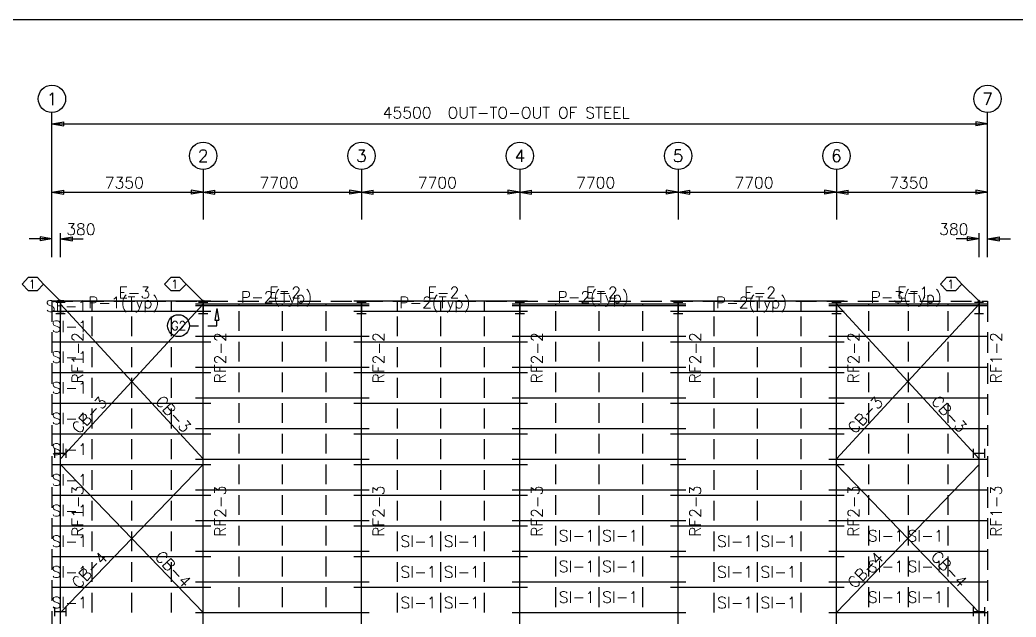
# Model space of a CAD drawing. Extents: x 0 to 133297, y 0 to 94260.
# Drawn here: x 36577 to 85021, y 65216 to 94260 of the extents above; entities that cross this region are included whole.
import ezdxf
from ezdxf.enums import TextEntityAlignment as Align

# ---------------------------------------------------------------- set-up
doc = ezdxf.new("R2010")
doc.units = 0
doc.linetypes.add('CONTIN', pattern=[0])
doc.linetypes.add('DASHED', pattern=[1507.5, 1007.7, -499.8])
doc.layers.get('0').update_dxf_attribs({"linetype": 'CONTIN'})
for name, color, linetype in [('1', 7, 'CONTIN'), ('10', 10, 'CONTIN'), ('11', 7, 'CONTIN'), ('12', 6, 'CONTIN'), ('13', 1, 'CONTIN'), ('15', 7, 'CONTIN'), ('2', 6, 'CONTIN'), ('22', 7, 'CONTIN'), ('3', 7, 'CONTIN'), ('4', 7, 'CONTIN'), ('5', 5, 'DASHED'), ('7', 7, 'CONTIN')]:
    doc.layers.add(name, color=color, linetype=linetype)
doc.styles.add('SIMPLEX', font='SIMPLEX')

# ---------------------------------------------------------------- blocks, each defined once
blk = doc.blocks.new('HEXAGON')
for p, q in [((7.6, 10.2), (0, 0)), ((0, 0), (7.6, -10.2)), ((17.8, 10.2), (7.6, 10.2)), ((25.4, 0), (17.8, 10.2)), ((17.8, -10.2), (25.4, 0)), ((7.6, -10.2), (17.8, -10.2))]:
    blk.add_line(p, q)
blk = doc.blocks.new('WCOL')
for p, q in [((-10.2, 0), (10.2, 0)), ((0, 0), (0, -25.4)), ((-10.2, -25.4), (10.2, -25.4))]:
    blk.add_line(p, q)
blk = doc.blocks.new('ARROWP')
for p, q in [((0, 0), (-576, 96)), ((-576, 96), (-576, -96)), ((0, 0), (-576, -96))]:
    blk.add_line(p, q)
blk = doc.blocks.new('CUTSEC')
at = {"layer": '7'}
for p, q in [((-665.05579, 0), (-221.68526, 0)), ((221.685257, 0), (665.055786, 0)), ((665.055786, 0), (665.055786, 266.022278))]:
    blk.add_line(p, q, dxfattribs=at)
at = {"layer": '7', "rotation": 90}
blk.add_blockref('ARROWP', (665.055786, 842.40387), dxfattribs=at)
blk = doc.blocks.new('ARROW')
for p, q in [((0, 0), (-576, 96)), ((-576, 96), (-576, -96)), ((0, 0), (-576, -96))]:
    blk.add_line(p, q)
blk = doc.blocks.new('ROFFRM')
at = {"layer": '1'}
for p, q in [((7725.00146, 61000.0078), (0, 61000.0078)), ((415.659851, 53325.4219), (7350, 60861.4453)), ((415.659851, 60861.4453), (7350, 53325.4219)), ((1934.99988, 61000.0078), (1934.99988, 60516.6406)), ((3865.00122, 61000.0078), (3865.00122, 60516.6406)), ((5794.99951, 61000.0078), (5794.99951, 60516.6406)), ((6974.99951, 60782.6563), (15424.998, 60782.6563)), ((15425.002, 60861.4453), (6975.00049, 60861.4453)), ((9087.49902, 60861.4453), (9087.49902, 60782.6563)), ((11200, 60861.4453), (11200, 60782.6563)), ((13312.5, 60861.4453), (13312.5, 60782.6563)), ((23125.002, 61000.0078), (14675.002, 61000.0078)), ((16787.5, 61000.0078), (16787.5, 60516.6406)), ((18900, 61000.0078), (18900, 60516.6406)), ((21012.498, 61000.0078), (21012.498, 60516.6406)), ((22374.998, 60782.6563), (30824.998, 60782.6563)), ((30825.002, 60861.4453), (22375.002, 60861.4453)), ((24487.498, 60861.4453), (24487.498, 60782.6563)), ((26599.998, 60861.4453), (26599.998, 60782.6563)), ((28712.5, 60861.4453), (28712.5, 60782.6563)), ((38525, 61000.0078), (30075.002, 61000.0078)), ((32187.498, 61000.0078), (32187.498, 60516.6406)), ((34300, 61000.0078), (34300, 60516.6406)), ((36412.5, 61000.0078), (36412.5, 60516.6406)), ((45500, 60861.4453), (37775, 60861.4453)), ((37775, 60782.6563), (45500, 60782.6563)), ((38150, 53325.4219), (45084.3438, 60861.4453)), ((38150, 60861.4453), (45084.3438, 53325.4219)), ((39705, 60861.4453), (39705, 60782.6563)), ((41635, 60861.4453), (41635, 60782.6563)), ((43565, 60861.4453), (43565, 60782.6563)), ((0, 60516.6406), (7725.00049, 60516.6406)), ((1934.99988, 60250.6172), (1934.99988, 59290.1133)), ((3865.00122, 60250.6172), (3865.00122, 59290.1133)), ((5794.99951, 60250.6172), (5794.99951, 59290.1133)), ((9087.49902, 60516.6328), (9087.49902, 59556.1289)), ((11200, 60516.6328), (11200, 59556.1289)), ((13312.5, 60516.6328), (13312.5, 59556.1289)), ((14674.998, 60516.6406), (23124.998, 60516.6406)), ((16787.5, 60250.6172), (16787.5, 59290.1133)), ((18900, 60250.6172), (18900, 59290.1133)), ((21012.498, 60250.6172), (21012.498, 59290.1133)), ((24487.498, 60516.6328), (24487.498, 59556.1289)), ((26599.998, 60516.6328), (26599.998, 59556.1289)), ((28712.5, 60516.6328), (28712.5, 59556.1289)), ((30074.998, 60516.6406), (38525, 60516.6406)), ((32187.498, 60250.6172), (32187.498, 59290.1133)), ((34300, 60250.6172), (34300, 59290.1133)), ((36412.5, 60250.6172), (36412.5, 59290.1133)), ((39705, 60516.6328), (39705, 59556.1289)), ((41635, 60516.6328), (41635, 59556.1289)), ((43565, 60516.6328), (43565, 59556.1289)), ((6974.99951, 59290.1055), (15424.998, 59290.1055)), ((22374.998, 59290.1055), (30824.998, 59290.1055)), ((37775, 59290.1055), (45500, 59290.1055)), ((0, 59024.082), (7725.00049, 59024.082)), ((1934.99988, 58758.0625), (1934.99988, 57797.5547)), ((3865.00122, 58758.0625), (3865.00122, 57797.5547)), ((5794.99951, 58758.0625), (5794.99951, 57797.5547)), ((9087.49902, 59024.0781), (9087.49902, 58063.5703)), ((11200, 59024.0781), (11200, 58063.5703)), ((13312.5, 59024.0781), (13312.5, 58063.5703)), ((14674.998, 59024.082), (23124.998, 59024.082)), ((16787.5, 58758.0625), (16787.5, 57797.5547)), ((18900, 58758.0625), (18900, 57797.5547)), ((21012.498, 58758.0625), (21012.498, 57797.5547)), ((24487.498, 59024.0781), (24487.498, 58063.5703)), ((26599.998, 59024.0781), (26599.998, 58063.5703)), ((28712.5, 59024.0781), (28712.5, 58063.5703)), ((30074.998, 59024.082), (38525, 59024.082)), ((32187.498, 58758.0625), (32187.498, 57797.5547)), ((34300, 58758.0625), (34300, 57797.5547)), ((36412.5, 58758.0625), (36412.5, 57797.5547)), ((39705, 59024.0781), (39705, 58063.5703)), ((41635, 59024.0781), (41635, 58063.5703)), ((43565, 59024.0781), (43565, 58063.5703)), ((6974.99951, 57797.5469), (15424.998, 57797.5469)), ((22374.998, 57797.5469), (30824.998, 57797.5469)), ((37775, 57797.5469), (45500, 57797.5469)), ((0, 57531.5313), (7725.00049, 57531.5313)), ((1934.99988, 57265.5117), (1934.99988, 56305)), ((3865.00122, 57265.5117), (3865.00122, 56305)), ((5794.99951, 57265.5117), (5794.99951, 56305)), ((9087.49902, 57531.5273), (9087.49902, 56571.0156)), ((11200, 57531.5273), (11200, 56571.0156)), ((13312.5, 57531.5273), (13312.5, 56571.0156)), ((14674.998, 57531.5313), (23124.998, 57531.5313)), ((16787.5, 57265.5117), (16787.5, 56305)), ((18900, 57265.5117), (18900, 56305)), ((21012.498, 57265.5117), (21012.498, 56305)), ((24487.498, 57531.5273), (24487.498, 56571.0156)), ((26599.998, 57531.5273), (26599.998, 56571.0156)), ((28712.5, 57531.5273), (28712.5, 56571.0156)), ((30074.998, 57531.5313), (38525, 57531.5313)), ((32187.498, 57265.5117), (32187.498, 56305)), ((34300, 57265.5117), (34300, 56305)), ((36412.5, 57265.5117), (36412.5, 56305)), ((39705, 57531.5273), (39705, 56571.0156)), ((41635, 57531.5273), (41635, 56571.0156)), ((43565, 57531.5273), (43565, 56571.0156)), ((6974.99951, 56304.9922), (15424.998, 56304.9922)), ((22374.998, 56304.9922), (30824.998, 56304.9922)), ((37775, 56304.9922), (45500, 56304.9922)), ((0, 56038.9688), (7725.00049, 56038.9688)), ((1934.99988, 55772.9453), (1934.99988, 54812.4414)), ((3865.00122, 55772.9453), (3865.00122, 54812.4414)), ((5794.99951, 55772.9453), (5794.99951, 54812.4414)), ((9087.49902, 56038.9648), (9087.49902, 55078.4648)), ((11200, 56038.9648), (11200, 55078.4648)), ((13312.5, 56038.9648), (13312.5, 55078.4648)), ((14674.998, 56038.9688), (23124.998, 56038.9688)), ((16787.5, 55772.9453), (16787.5, 54812.4414)), ((18900, 55772.9453), (18900, 54812.4414)), ((21012.498, 55772.9453), (21012.498, 54812.4414)), ((24487.498, 56038.9648), (24487.498, 55078.4648)), ((26599.998, 56038.9648), (26599.998, 55078.4648)), ((28712.5, 56038.9648), (28712.5, 55078.4648)), ((30074.998, 56038.9688), (38525, 56038.9688)), ((32187.498, 55772.9453), (32187.498, 54812.4414)), ((34300, 55772.9453), (34300, 54812.4414)), ((36412.5, 55772.9453), (36412.5, 54812.4414)), ((39705, 56038.9648), (39705, 55078.4648)), ((41635, 56038.9648), (41635, 55078.4648)), ((43565, 56038.9648), (43565, 55078.4648)), ((6974.99951, 54812.4336), (15424.998, 54812.4336)), ((22374.998, 54812.4336), (30824.998, 54812.4336)), ((37775, 54812.4336), (45500, 54812.4336)), ((0, 54546.418), (7725.00049, 54546.418)), ((1934.99988, 54280.3984), (1934.99988, 53319.8828)), ((3865.00122, 54280.3984), (3865.00122, 53319.8828)), ((5794.99951, 54280.3984), (5794.99951, 53319.8828)), ((9087.49902, 54546.4141), (9087.49902, 53585.9023)), ((11200, 54546.4141), (11200, 53585.9023)), ((13312.5, 54546.4141), (13312.5, 53585.9023)), ((14674.998, 54546.418), (23124.998, 54546.418)), ((16787.5, 54280.3984), (16787.5, 53319.8828)), ((18900, 54280.3984), (18900, 53319.8828)), ((21012.498, 54280.3984), (21012.498, 53319.8828)), ((24487.498, 54546.4141), (24487.498, 53585.9023)), ((26599.998, 54546.4141), (26599.998, 53585.9023)), ((28712.5, 54546.4141), (28712.5, 53585.9023)), ((30074.998, 54546.418), (38525, 54546.418)), ((32187.498, 54280.3984), (32187.498, 53319.8828)), ((34300, 54280.3984), (34300, 53319.8828)), ((36412.5, 54280.3984), (36412.5, 53319.8828)), ((39705, 54546.4141), (39705, 53585.9023)), ((41635, 54546.4141), (41635, 53585.9023)), ((43565, 54546.4141), (43565, 53585.9023)), ((6974.99951, 53319.875), (15424.998, 53319.875)), ((22374.998, 53319.875), (30824.998, 53319.875)), ((37775, 53319.875), (45500, 53319.875)), ((0, 53053.8594), (7725.00049, 53053.8594)), ((415.659851, 45862.6445), (7350, 53048.3164)), ((415.659851, 53048.3164), (7350, 45862.6445)), ((9087.49902, 53053.8516), (9087.49902, 52093.3516)), ((11200, 53053.8516), (11200, 52093.3516)), ((13312.5, 53053.8516), (13312.5, 52093.3516)), ((14674.998, 53053.8594), (23124.998, 53053.8594)), ((24487.498, 53053.8516), (24487.498, 52093.3516)), ((26599.998, 53053.8516), (26599.998, 52093.3516)), ((28712.5, 53053.8516), (28712.5, 52093.3516)), ((30074.998, 53053.8594), (38525, 53053.8594)), ((38150, 45862.6445), (45084.3438, 53048.3164)), ((38150, 53048.3164), (45084.3438, 45862.6445)), ((39705, 53053.8516), (39705, 52093.3516)), ((41635, 53053.8516), (41635, 52093.3516)), ((43565, 53053.8516), (43565, 52093.3516)), ((1934.99988, 52787.8359), (1934.99988, 51827.3242)), ((3865.00122, 52787.8359), (3865.00122, 51827.3242)), ((5794.99951, 52787.8359), (5794.99951, 51827.3242)), ((16787.5, 52787.8359), (16787.5, 51827.3242)), ((18900, 52787.8359), (18900, 51827.3242)), ((21012.498, 52787.8359), (21012.498, 51827.3242)), ((32187.498, 52787.8359), (32187.498, 51827.3242)), ((34300, 52787.8359), (34300, 51827.3242)), ((36412.5, 52787.8359), (36412.5, 51827.3242)), ((0, 51561.3047), (7725.00049, 51561.3047)), ((6974.99951, 51827.3281), (15424.998, 51827.3281)), ((9087.49902, 51561.3086), (9087.49902, 50600.793)), ((11200, 51561.3086), (11200, 50600.793)), ((13312.5, 51561.3086), (13312.5, 50600.793)), ((14674.998, 51561.3047), (23124.998, 51561.3047)), ((22374.998, 51827.3281), (30824.998, 51827.3281)), ((24487.498, 51561.3086), (24487.498, 50600.793)), ((26599.998, 51561.3086), (26599.998, 50600.793)), ((28712.5, 51561.3086), (28712.5, 50600.793)), ((30074.998, 51561.3047), (38525, 51561.3047)), ((37775, 51827.3281), (45500, 51827.3281)), ((39705, 51561.3086), (39705, 50600.793)), ((41635, 51561.3086), (41635, 50600.793)), ((43565, 51561.3086), (43565, 50600.793)), ((1934.99988, 51295.2852), (1934.99988, 50334.7695)), ((3865.00122, 51295.2852), (3865.00122, 50334.7695)), ((5794.99951, 51295.2852), (5794.99951, 50334.7695)), ((16787.5, 51295.2852), (16787.5, 50334.7695)), ((18900, 51295.2852), (18900, 50334.7695)), ((21012.498, 51295.2852), (21012.498, 50334.7695)), ((32187.498, 51295.2852), (32187.498, 50334.7695)), ((34300, 51295.2852), (34300, 50334.7695)), ((36412.5, 51295.2852), (36412.5, 50334.7695)), ((0, 50068.7461), (7725.00049, 50068.7461)), ((6974.99951, 50334.7734), (15424.998, 50334.7734)), ((9087.49902, 50068.75), (9087.49902, 49108.2383)), ((11200, 50068.75), (11200, 49108.2383)), ((13312.5, 50068.75), (13312.5, 49108.2383)), ((14674.998, 50068.7461), (23124.998, 50068.7461)), ((22374.998, 50334.7734), (30824.998, 50334.7734)), ((24487.498, 50068.75), (24487.498, 49108.2383)), ((26599.998, 50068.75), (26599.998, 49108.2383)), ((28712.5, 50068.75), (28712.5, 49108.2383)), ((30074.998, 50068.7461), (38525, 50068.7461)), ((37775, 50334.7734), (45500, 50334.7734)), ((39705, 50068.75), (39705, 49108.2383)), ((41635, 50068.75), (41635, 49108.2383)), ((43565, 50068.75), (43565, 49108.2383)), ((1934.99988, 49802.7266), (1934.99988, 48842.2148)), ((3865.00122, 49802.7266), (3865.00122, 48842.2148)), ((5794.99951, 49802.7266), (5794.99951, 48842.2148)), ((16787.5, 49802.7266), (16787.5, 48842.2148)), ((18900, 49802.7266), (18900, 48842.2148)), ((21012.498, 49802.7266), (21012.498, 48842.2148)), ((32187.498, 49802.7266), (32187.498, 48842.2148)), ((34300, 49802.7266), (34300, 48842.2148)), ((36412.5, 49802.7266), (36412.5, 48842.2148)), ((0, 48576.1953), (7725.00049, 48576.1953)), ((6974.99951, 48842.2188), (15424.998, 48842.2188)), ((9087.49902, 48576.1953), (9087.49902, 47615.6797)), ((11200, 48576.1953), (11200, 47615.6797)), ((13312.5, 48576.1953), (13312.5, 47615.6797)), ((14674.998, 48576.1953), (23124.998, 48576.1953)), ((22374.998, 48842.2188), (30824.998, 48842.2188)), ((24487.498, 48576.1953), (24487.498, 47615.6797)), ((26599.998, 48576.1953), (26599.998, 47615.6797)), ((28712.5, 48576.1953), (28712.5, 47615.6797)), ((30074.998, 48576.1953), (38525, 48576.1953)), ((37775, 48842.2188), (45500, 48842.2188)), ((39705, 48576.1953), (39705, 47615.6797)), ((41635, 48576.1953), (41635, 47615.6797)), ((43565, 48576.1953), (43565, 47615.6797)), ((1934.99988, 48310.1719), (1934.99988, 47349.6563)), ((3865.00122, 48310.1719), (3865.00122, 47349.6563)), ((5794.99951, 48310.1719), (5794.99951, 47349.6563)), ((16787.5, 48310.1719), (16787.5, 47349.6563)), ((18900, 48310.1719), (18900, 47349.6563)), ((21012.498, 48310.1719), (21012.498, 47349.6563)), ((32187.498, 48310.1719), (32187.498, 47349.6563)), ((34300, 48310.1719), (34300, 47349.6563)), ((36412.5, 48310.1719), (36412.5, 47349.6563)), ((0, 47083.6328), (7725.00049, 47083.6328)), ((6974.99951, 47349.6563), (15424.998, 47349.6563)), ((9087.49902, 47083.6367), (9087.49902, 46123.125)), ((11200, 47083.6367), (11200, 46123.125)), ((13312.5, 47083.6367), (13312.5, 46123.125)), ((14674.998, 47083.6328), (23124.998, 47083.6328)), ((22374.998, 47349.6563), (30824.998, 47349.6563)), ((24487.498, 47083.6367), (24487.498, 46123.125)), ((26599.998, 47083.6367), (26599.998, 46123.125)), ((28712.5, 47083.6367), (28712.5, 46123.125)), ((30074.998, 47083.6328), (38525, 47083.6328)), ((37775, 47349.6563), (45500, 47349.6563)), ((39705, 47083.6367), (39705, 46123.125)), ((41635, 47083.6367), (41635, 46123.125)), ((43565, 47083.6367), (43565, 46123.125)), ((1934.99988, 46817.6133), (1934.99988, 45857.1016)), ((3865.00122, 46817.6133), (3865.00122, 45857.1016)), ((5794.99951, 46817.6133), (5794.99951, 45857.1016)), ((16787.5, 46817.6133), (16787.5, 45857.1016)), ((18900, 46817.6133), (18900, 45857.1016)), ((21012.498, 46817.6133), (21012.498, 45857.1016)), ((32187.498, 46817.6133), (32187.498, 45857.1016)), ((34300, 46817.6133), (34300, 45857.1016)), ((36412.5, 46817.6133), (36412.5, 45857.1016)), ((6974.99951, 45857.1055), (15424.998, 45857.1055)), ((22374.998, 45857.1055), (30824.998, 45857.1055)), ((37775, 45857.1055), (45500, 45857.1055))]:
    blk.add_line(p, q, dxfattribs=at)
at = {"layer": '12'}
for p, q in [((0, 63147.5859), (0, 70175)), ((45500, 63147.5859), (45500, 70175)), ((7350.00146, 67403.9375), (7350.00146, 64965.4023)), ((15050.002, 67403.9375), (15050.002, 64965.4023)), ((22750.002, 67403.9375), (22750.002, 64965.4023)), ((30450.0039, 67403.9375), (30450.0039, 64965.4023)), ((38150, 67403.9375), (38150, 64965.4023)), ((0, 63147.5859), (0, 64311.4297)), ((415.659851, 63147.5859), (415.659851, 64311.4297)), ((45084.3438, 63147.5859), (45084.3438, 64311.4297)), ((45500, 63147.5859), (45500, 64311.4297))]:
    blk.add_line(p, q, dxfattribs=at)
at = {"layer": '13'}
for centre in [(0, 70840.0625), (45500, 70840.0625), (7350.00146, 68068.9922), (15050.002, 68068.9922), (22750.002, 68068.9922), (30450.0039, 68068.9922), (38150, 68068.9922)]:
    blk.add_circle(centre, 665.055786, dxfattribs=at)
at = {"layer": '2'}
for p, q in [((0, 69620.7891), (45500, 69620.7891)), ((0, 66295.5156), (45500, 66295.5156)), ((0, 64034.3242), (-1108.4263, 64034.3242)), ((415.659851, 64034.3242), (1524.08606, 64034.3242)), ((45084.3438, 64034.3242), (43975.918, 64034.3242)), ((45500, 64034.3242), (46608.4258, 64034.3242)), ((415.659851, 61000.0078), (-415.65985, 61831.3203)), ((7350.00146, 61000.0078), (6518.68115, 61831.3203)), ((45084.3438, 61000.0078), (44253.0234, 61831.3203))]:
    blk.add_line(p, q, dxfattribs=at)
for centre in [(415.659851, 61000.0078), (7350.00146, 61000.0078), (45084.3438, 61000.0078)]:
    blk.add_circle(centre, 41.565987, dxfattribs=at)
at = {"layer": '4'}
for p, q in [((415.659851, 0), (415.659851, 61000.0078)), ((7350, 0), (7350, 61000.0078)), ((15049.998, 0), (15049.998, 61000.0078)), ((22749.998, 0), (22749.998, 61000.0078)), ((30449.9961, 0), (30449.9961, 61000.0078)), ((38150, 0), (38150, 61000.0078)), ((45084.3438, 0), (45084.3438, 61000.0078))]:
    blk.add_line(p, q, dxfattribs=at)
at = {"layer": '5'}
for p, q in [((0, 61000.0078), (0, 30500.0039)), ((0, 61000.0078), (45500, 61000.0078)), ((45500, 61000.0078), (45500, 30500.0039))]:
    blk.add_line(p, q, dxfattribs=at)
at = {"layer": '7'}
blk.add_circle((6152.89941, 59807.2461), 532.044556, dxfattribs=at)
at = {"layer": '10', "xscale": -21.819414, "yscale": 21.8194142, "zscale": 21.8194142}
for p in [(415.658356, 60930.7188), (7350.00146, 60930.7188), (15050.002, 60930.7188), (22750.002, 60930.7188), (30450.0039, 60930.7188), (38150, 60930.7188), (45084.3438, 60930.7188)]:
    blk.add_blockref('WCOL', p, dxfattribs=at)
at = {"layer": '10', "xscale": 21.8194142, "yscale": 21.8194142, "zscale": 21.8194142, "rotation": 90}
for p in [(138.553284, 53600), (44807.2383, 53600), (138.553284, 45900.0039), (44807.2383, 45900)]:
    blk.add_blockref('WCOL', p, dxfattribs=at)
at = {"layer": '2', "rotation": 180}
for p in [(0, 69620.7891), (0, 66295.5156), (7350.00146, 66295.5156), (15050.002, 66295.5156), (22750.002, 66295.5156), (30450.0039, 66295.5156), (38150, 66295.5156), (415.659851, 64034.3242), (45500, 64034.3242)]:
    blk.add_blockref('ARROW', p, dxfattribs=at)
at = {"layer": '2'}
for p in [(45500, 69620.7891), (7350.00146, 66295.5156), (15050.002, 66295.5156), (22750.002, 66295.5156), (30450.0039, 66295.5156), (38150, 66295.5156), (45500, 66295.5156), (0, 64034.3242), (45084.3438, 64034.3242)]:
    blk.add_blockref('ARROW', p, dxfattribs=at)
at = {"layer": '2', "xscale": -40.911404, "yscale": 32.7291222, "zscale": 32.7291222}
for p in [(-415.65985, 61831.3203), (6518.68115, 61831.3203), (44253.0234, 61831.3203)]:
    blk.add_blockref('HEXAGON', p, dxfattribs=at)
at = {"layer": '7'}
blk.add_blockref('CUTSEC', (7350, 59807.2461), dxfattribs=at)
at = {"layer": '11', "style": 'SIMPLEX'}
for s, p in [('45500', (16085.5889, 69886.8125)), ('7350', (2566.57422, 66480.25)), ('7700', (10091.5752, 66480.25)), ('7700', (17791.5762, 66480.25)), ('7700', (25491.5762, 66480.25)), ('7700', (33191.5742, 66480.25)), ('7350', (40716.5742, 66480.25)), ('380', (692.766418, 64219.0664)), ('380', (43144.5977, 64219.0664))]:
    blk.add_text(s, height=554.213135, dxfattribs=at).set_placement(p)
at = {"layer": '13', "style": 'SIMPLEX'}
for s, p in [('1', (0, 70840.0625)), ('7', (45500, 70840.0625)), ('2', (7350.00146, 68068.9922)), ('3', (15050.002, 68068.9922)), ('4', (22750.002, 68068.9922)), ('5', (30450.0039, 68068.9922)), ('6', (38150, 68068.9922))]:
    blk.add_text(s, height=598.550171, dxfattribs=at).set_placement(p, align=Align.MIDDLE_CENTER)
at = {"layer": '15', "style": 'SIMPLEX'}
blk.add_text(' OUT-TO-OUT OF STEEL', height=554.213135, dxfattribs=at).set_placement((18856.6543, 69886.8125))
at = {"layer": '2', "style": 'SIMPLEX'}
for p in [(-1143.0645, 61623.4883), (5791.27637, 61623.4883), (43525.6172, 61623.4883)]:
    blk.add_text('1', height=415.659851, dxfattribs=at).set_placement(p)
at = {"layer": '3', "style": 'SIMPLEX'}
for s, p in [(' E-3', (2851.06152, 61138.5547)), (' P-2(Typ)', (8803.02832, 60921.2109)), (' E-2', (10188.5625, 61138.5547)), (' E-2', (17888.5645, 61138.5547)), (' P-2(Typ)', (24203.0254, 60921.2109)), (' E-2', (25588.5625, 61138.5547)), (' E-2', (33288.5586, 61138.5547)), (' P-3(Typ)', (39428.0273, 60921.2109)), (' E-1', (40723.0469, 61138.5547)), (' P-1(Typ)', (1375.01563, 60655.1953)), (' P-2(Typ)', (16503.0273, 60655.1953)), (' P-2(Typ)', (31903.0234, 60655.1953)), ('SE-1', (-298.47906, 60481.2148)), ('SI-1', (-21.372532, 59493.2617)), ('SI-1', (-21.372532, 58000.6992)), ('SI-1', (-21.372532, 56508.1484)), ('SI-1', (-21.372532, 55015.5977)), ('SI-1', (-21.372532, 53523.0313)), ('SI-1', (-21.372532, 52030.4727)), ('SI-1', (-21.372532, 50537.918)), ('SI-1', (-21.372532, 49045.3672)), ('SI-1', (16943.627, 49045.3672)), ('SI-1', (19056.127, 49045.3672)), ('SI-1', (24643.627, 49311.3906)), ('SI-1', (26756.127, 49311.3906)), ('SI-1', (32343.6289, 49045.3672)), ('SI-1', (34456.1289, 49045.3672)), ('SI-1', (39678.6289, 49311.3906)), ('SI-1', (41608.6289, 49311.3906)), ('SI-1', (-21.372532, 47552.8086)), ('SI-1', (16943.627, 47552.8086)), ('SI-1', (19056.127, 47552.8086)), ('SI-1', (24643.627, 47818.832)), ('SI-1', (26756.127, 47818.832)), ('SI-1', (32343.6289, 47552.8086)), ('SI-1', (34456.1289, 47552.8086)), ('SI-1', (39678.6289, 47818.832)), ('SI-1', (41608.6289, 47818.832)), ('SI-1', (-21.372532, 46060.25)), ('SI-1', (16943.627, 46060.25)), ('SI-1', (19056.127, 46060.25)), ('SI-1', (24643.627, 46326.2773)), ('SI-1', (26756.127, 46326.2773)), ('SI-1', (32343.6289, 46060.25)), ('SI-1', (34456.1289, 46060.25)), ('SI-1', (39678.6289, 46326.2773)), ('SI-1', (41608.6289, 46326.2773))]:
    blk.add_text(s, height=554.213135, dxfattribs=at).set_placement(p)
for s, rotation, p in [(' RF1-2', 90, (1524.08606, 56615.3555)), (' RF2-2', 90, (8458.42578, 56615.3555)), (' RF2-2', 90, (16158.4258, 56615.3555)), (' RF2-2', 90, (23858.4258, 56615.3555)), (' RF2-2', 90, (31558.4219, 56615.3555)), (' RF2-2', 90, (39258.4258, 56615.3555)), (' RF1-2', 90, (46192.7656, 56615.3555)), ('CB-3', 47.381, (1315.51331, 54507.9727)), ('CB-3', -47.381, (4986.59863, 56098.5078)), ('CB-3', 47.381, (39049.8555, 54507.9727)), ('CB-3', -47.381, (42720.9375, 56098.5078)), (' RF1-3', 90, (1524.08606, 49152.5742)), (' RF2-3', 90, (8458.42578, 49152.5742)), (' RF2-3', 90, (16158.4258, 49152.5742)), (' RF2-3', 90, (23858.4258, 49152.5742)), (' RF2-3', 90, (31558.4219, 49152.5742)), (' RF2-3', 90, (39258.4258, 49152.5742)), (' RF1-3', 90, (46192.7656, 49152.5742)), ('CB-4', 46.02, (1299.08459, 46977.6172)), ('CB-4', -46.02, (4965.65479, 48532.9375)), ('CB-4', 46.02, (39033.4258, 46977.6172)), ('CB-4', -46.02, (42699.9961, 48532.9375))]:
    blk.add_text(s, height=554.213135, rotation=rotation, dxfattribs=at).set_placement(p)
at = {"layer": '7', "style": 'SIMPLEX'}
blk.add_text('G2', height=425.635651, dxfattribs=at).set_placement((6152.89941, 59807.2461), align=Align.MIDDLE_CENTER)

msp = doc.modelspace()

# ---------------------------------------------------------------- linework, layer by layer
at = {"layer": '22'}
msp.add_line((133296.781, 94259.8672), (0, 94259.8672), dxfattribs=at)

# ---------------------------------------------------------------- block references
msp.add_blockref('ROFFRM', (38135.9531, 19581.0273))

doc.saveas('drawing.dxf')
